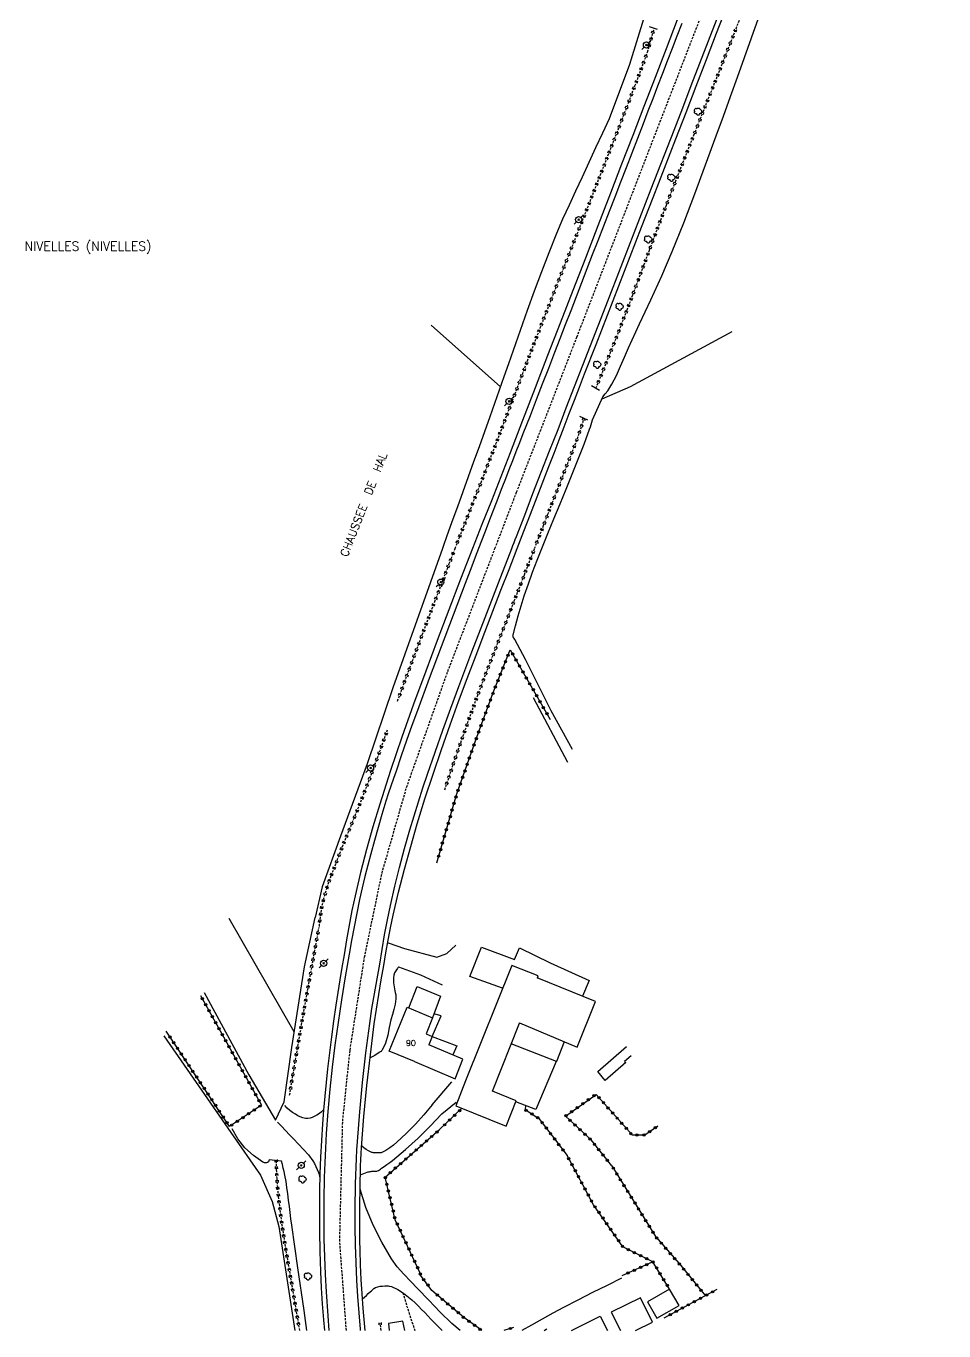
# Model space of a CAD drawing. Header units: millimetres. Extents: x 146000 to 147000, y 145000 to 146000.
# Drawn here: x 146458.7 to 146659.4, y 144999.9 to 145285.2 of the extents above; entities that cross this region are included whole.
import ezdxf
from ezdxf.enums import TextEntityAlignment as Align

# ---------------------------------------------------------------- set-up
doc = ezdxf.new("R2010")
doc.units = ezdxf.units.MM
doc.linetypes.add('DASHED', pattern=[0.75, 0.5, -0.25])
doc.layers.get('0').update_dxf_attribs({"linetype": 'CONTINUOUS'})
for name, color, linetype in [('W0001', 6, 'DASHED'), ('W0008', 7, 'CONTINUOUS'), ('W0017', 7, 'CONTINUOUS'), ('W0051', 7, 'CONTINUOUS'), ('W0070', 7, 'DASHED'), ('W0071', 7, 'CONTINUOUS'), ('W0101', 7, 'CONTINUOUS'), ('W0104', 1, 'CONTINUOUS'), ('W0120', 7, 'CONTINUOUS'), ('W0211', 2, 'CONTINUOUS'), ('W0220', 5, 'DASHED'), ('W0300', 7, 'CONTINUOUS'), ('W0322', 7, 'CONTINUOUS'), ('W0323', 7, 'CONTINUOUS'), ('W0330', 7, 'CONTINUOUS'), ('W0333', 7, 'CONTINUOUS'), ('W0473', 7, 'CONTINUOUS'), ('W0980', 7, 'CONTINUOUS'), ('W0989', 7, 'CONTINUOUS'), ('W0991', 7, 'CONTINUOUS')]:
    doc.layers.add(name, color=color, linetype=linetype)
doc.styles.get("Standard").update_dxf_attribs({"font": 'romans.shx', "width": 0.85})

# ---------------------------------------------------------------- blocks, each defined once
blk = doc.blocks.new('T300')
for p, q in [((-0.8, 0.51), (-0.86, 0.34)), ((-0.86, 0.34), (-0.86, 0.17)), ((-0.86, 0.17), (-0.74, 0.06)), ((-0.69, 0.63), (-0.8, 0.51)), ((-0.8, -0.06), (-0.74, 0.06)), ((-0.74, 0.06), (-0.69, 0.11)), ((-0.57, 0.69), (-0.69, 0.63)), ((-0.46, 0.69), (-0.57, 0.69)), ((-0.29, 0.63), (-0.46, 0.69)), ((-0.29, 0.63), (-0.17, 0.74)), ((-0.23, 0.57), (-0.29, 0.63)), ((-0.17, 0.74), (-0.06, 0.8)), ((-0.06, 0.8), (0.06, 0.8)), ((0.06, 0.8), (0.23, 0.74)), ((0.23, 0.74), (0.34, 0.63)), ((0.34, 0.63), (0.4, 0.51)), ((0.46, 0.46), (0.34, 0.46)), ((0.4, 0.51), (0.4, 0.46)), ((0.57, 0.4), (0.46, 0.46)), ((0.57, 0.4), (0.69, 0.29)), ((0.69, 0.29), (0.74, 0.17)), ((0.74, 0.06), (0.69, -0.17)), ((0.74, 0.17), (0.74, 0.06)), ((-0.8, -0.17), (-0.8, -0.06)), ((-0.8, -0.23), (-0.8, -0.17)), ((-0.74, -0.34), (-0.8, -0.23)), ((-0.69, -0.4), (-0.74, -0.34)), ((-0.51, -0.46), (-0.69, -0.4)), ((-0.4, -0.46), (-0.51, -0.46)), ((-0.4, -0.46), (-0.34, -0.46)), ((-0.34, -0.46), (-0.34, -0.4)), ((-0.34, -0.51), (-0.34, -0.46)), ((-0.29, -0.63), (-0.34, -0.51)), ((-0.17, -0.74), (-0.29, -0.63)), ((-0.06, -0.8), (-0.17, -0.74)), ((0.06, -0.8), (-0.06, -0.8)), ((0.17, -0.74), (0.06, -0.8)), ((0.23, -0.69), (0.17, -0.74)), ((0.29, -0.46), (0.23, -0.46)), ((0.29, -0.63), (0.23, -0.69)), ((0.46, -0.4), (0.29, -0.46)), ((0.34, -0.51), (0.29, -0.63)), ((0.34, -0.51), (0.34, -0.46)), ((0.57, -0.34), (0.46, -0.4)), ((0.63, -0.29), (0.57, -0.34)), ((0.69, -0.17), (0.63, -0.29))]:
    blk.add_line(p, q)
blk = doc.blocks.new('T473')
for p, q in [((-0.166667, 0.166667), (0.166667, -0.166667)), ((-0.166667, -0.166667), (0.166667, 0.166667)), ((0.500001, 0.500001), (1.000002, 1.000002)), ((-1.000002, -1.000002), (-0.500001, -0.500001))]:
    blk.add_line(p, q)
blk.add_ellipse((0, 0), major_axis=(0.471405, 0.471405), ratio=1, start_param=5.4977871438, end_param=11.780972451)
blk = doc.blocks.new('t323o')
at = {"color": 0, "linetype": 'Continuous'}
for radius in [0.25, 0.15]:
    blk.add_circle((0, 0), radius, dxfattribs=at)
blk = doc.blocks.new('t322o')
at = {"color": 0, "linetype": 'Continuous'}
for radius in [0.25, 0.15]:
    blk.add_circle((0, 0), radius, dxfattribs=at)
blk = doc.blocks.new('t220o')
at = {"color": 0, "linetype": 'Continuous'}
for p, q in [((-0.25, 0.25), (0.25, 0.25)), ((-0.25, -0.25), (0.25, -0.25))]:
    blk.add_line(p, q, dxfattribs=at)

msp = doc.modelspace()

# ---------------------------------------------------------------- linework, layer by layer
at = {"layer": 'W0001'}
for points in [[(146561.22, 145171), (146565.95, 145183.32), (146579.14, 145217.23), (146595.94, 145260.73), (146609.69, 145296.18), (146623.58, 145331.94), (146633.59, 145359.19), (146640.82, 145382.97), (146646.66, 145408.59), (146651.26, 145437.48), (146659.38, 145495.58)], [(146528.74, 145000), (146527.28, 145019.55), (146527.93, 145045.81), (146529.54, 145061.34), (146532.7, 145081.65), (146536.52, 145100.04), (146541.89, 145118.76), (146550.9, 145144.11), (146561.22, 145171)]]:
    msp.add_lwpolyline(points, dxfattribs=at)
at = {"layer": 'W0008'}
for points in [[(146566.07, 145171), (146567.53, 145174.76), (146568.99, 145178.53), (146570.44, 145182.29), (146571.9, 145186.05), (146573.01, 145188.95), (146574.13, 145191.84), (146575.24, 145194.73), (146576.36, 145197.62), (146577.47, 145200.51), (146578.59, 145203.4), (146579.71, 145206.3), (146580.83, 145209.19), (146583.31, 145215.61), (146585.8, 145222.03), (146588.3, 145228.45), (146590.79, 145234.87), (146593.29, 145241.29), (146595.78, 145247.71), (146598.27, 145254.13), (146600.76, 145260.55), (146602.99, 145266.33), (146605.23, 145272.11), (146607.46, 145277.89), (146609.69, 145283.67), (146611.92, 145289.46)], [(146601.08, 145286.59), (146598.65, 145280.28), (146596.21, 145273.96), (146593.78, 145267.64), (146591.35, 145261.32), (146588.92, 145255), (146586.48, 145248.68), (146583.73, 145241.58), (146580.99, 145234.49), (146578.24, 145227.39), (146575.49, 145220.3), (146572.74, 145213.2), (146570, 145206.11), (146567.25, 145199.01), (146564.51, 145191.91), (146562.47, 145186.68), (146560.43, 145181.45), (146558.38, 145176.23), (146556.33, 145171)], [(146556.33, 145171), (146553.71, 145164.31), (146551.12, 145157.62), (146548.57, 145150.91), (146546.08, 145144.18), (146543.44, 145136.95), (146540.85, 145129.72), (146538.35, 145122.44), (146536.01, 145115.12), (146534.52, 145110.15), (146533.13, 145105.15), (146531.82, 145100.13), (146530.62, 145095.08), (146529.93, 145091.87), (146529.31, 145088.64), (146528.75, 145085.4), (146528.26, 145082.15)], [(146536.93, 145079.83), (146537.36, 145082.59), (146537.85, 145085.34), (146538.38, 145088.08), (146538.97, 145090.82), (146540.15, 145095.85), (146541.43, 145100.87), (146542.79, 145105.86), (146544.23, 145110.83), (146545.9, 145116.27), (146547.68, 145121.68), (146549.52, 145127.07), (146551.4, 145132.44), (146553.24, 145137.52), (146555.15, 145142.59), (146557.08, 145147.64), (146559.02, 145152.69), (146560.77, 145157.27), (146562.53, 145161.85), (146564.3, 145166.43), (146566.07, 145171)], [(146528.26, 145082.15), (146527.77, 145079.41), (146527.3, 145076.66), (146526.85, 145073.91), (146526.43, 145071.15), (146525.94, 145067.68), (146525.47, 145064.19), (146525.03, 145060.71), (146524.63, 145057.22), (146524.31, 145054.22), (146524.01, 145051.22), (146523.75, 145048.22), (146523.53, 145045.21), (146523.3, 145041.56), (146523.1, 145037.9), (146522.96, 145034.24), (146522.87, 145030.58), (146522.83, 145026.16), (146522.84, 145021.74), (146522.92, 145017.31), (146523.07, 145012.89), (146523.24, 145009.36), (146523.47, 145005.84), (146523.74, 145002.31), (146523.94, 145000)], [(146532.84, 145000), (146532.42, 145004.85), (146532.18, 145008.02), (146531.98, 145011.19), (146531.82, 145014.37), (146531.72, 145017.55), (146531.68, 145019.69), (146531.65, 145021.83), (146531.65, 145023.96), (146531.66, 145026.1), (146531.68, 145028.24), (146531.72, 145030.38), (146531.76, 145032.51), (146531.8, 145034.65), (146531.83, 145036), (146531.88, 145037.34), (146531.93, 145038.69), (146532.01, 145040.04), (146532.56, 145046.81), (146533.22, 145053.56), (146533.98, 145060.31), (146534.83, 145067.04), (146535.29, 145070.25), (146535.79, 145073.45), (146536.33, 145076.65), (146536.93, 145079.83)]]:
    msp.add_lwpolyline(points, dxfattribs=at)
at = {"layer": 'W0017'}
for points in [[(146537.85, 145084.78), (146541.47, 145083.51), (146548.54, 145081.63), (146550.69, 145082.46), (146552.68, 145084.23)], [(146540.16, 145079.5), (146544.95, 145077.76), (146549.67, 145075.58)], [(146547.47, 145049.39), (146551.78, 145054.41)], [(146531.79, 145034.05), (146532.15, 145034.21), (146532.51, 145034.36), (146532.88, 145034.5), (146533.25, 145034.61), (146533.47, 145034.68), (146533.69, 145034.73), (146533.92, 145034.77), (146534.14, 145034.8), (146534.31, 145034.82), (146534.47, 145034.83), (146534.63, 145034.84), (146534.8, 145034.85), (146534.88, 145034.85), (146534.97, 145034.85), (146535.06, 145034.85), (146535.15, 145034.85), (146535.24, 145034.85), (146535.32, 145034.85), (146535.41, 145034.86), (146535.5, 145034.89), (146535.75, 145035), (146535.97, 145035.15), (146536.18, 145035.32), (146536.39, 145035.48), (146537, 145035.89), (146537.61, 145036.29), (146538.22, 145036.71), (146538.8, 145037.15), (146541.65, 145039.56), (146544.41, 145042.08), (146547.07, 145044.7), (146549.63, 145047.42)], [(146547.47, 145049.39), (146545.7, 145047.2), (146543.81, 145045.11), (146541.83, 145043.11), (146539.74, 145041.21), (146539, 145040.56), (146538.22, 145039.93), (146537.39, 145039.36), (146536.48, 145038.92), (146536.32, 145038.88), (146536.15, 145038.86), (146535.99, 145038.85), (146535.82, 145038.85), (146535.56, 145038.83), (146535.29, 145038.83), (146535.02, 145038.84), (146534.76, 145038.86), (146534.6, 145038.87), (146534.45, 145038.9), (146534.3, 145038.93), (146534.15, 145038.98), (146533.57, 145039.26), (146533.03, 145039.59), (146532.51, 145039.97), (146532.04, 145040.4)], [(146549.63, 145047.42), (146552.75, 145049.96)], [(146553.58, 145000), (146551.78, 145001.56), (146549.21, 145004.05), (146546.74, 145006.62), (146544.29, 145009.21), (146542.79, 145010.76), (146541.29, 145012.32), (146539.85, 145013.96), (146538.58, 145015.71), (146536.45, 145019.31), (146534.59, 145023.05), (146533.01, 145026.92), (146531.73, 145030.9)], [(146588.92, 145011.42), (146585.72, 145009.87), (146582.53, 145008.29), (146579.37, 145006.68), (146576.21, 145005.04), (146573.86, 145003.78), (146571.52, 145002.5), (146569.19, 145001.19), (146567.1, 145000)], [(146532.25, 145006.94), (146532.68, 145007.32), (146533.1, 145007.7), (146533.53, 145008.08), (146533.96, 145008.45), (146534.22, 145008.7), (146534.48, 145008.97), (146534.76, 145009.21), (146535.08, 145009.41), (146535.58, 145009.59), (146536.11, 145009.69), (146536.64, 145009.74), (146537.17, 145009.77), (146537.39, 145009.78), (146537.61, 145009.78), (146537.84, 145009.76), (146538.06, 145009.73), (146538.56, 145009.6), (146539.04, 145009.42), (146539.51, 145009.21), (146539.97, 145008.98), (146540.79, 145008.48), (146541.56, 145007.92), (146542.31, 145007.33), (146543.04, 145006.71), (146543.78, 145006.05), (146544.49, 145005.35), (146545.19, 145004.64), (146545.87, 145003.92), (146546.55, 145003.19), (146547.23, 145002.47), (146547.93, 145001.76), (146548.64, 145001.06), (146549.7, 145000)], [(146572.01, 145000), (146572.54, 145000.35)]]:
    msp.add_lwpolyline(points, dxfattribs=at)
at = {"layer": 'W0051'}
for points in [[(146602.07, 145285.77), (146601.01, 145283.04), (146599.95, 145280.3), (146598.89, 145277.56), (146597.83, 145274.82), (146596.78, 145272.08), (146595.72, 145269.34), (146594.66, 145266.6), (146593.6, 145263.86), (146592.36, 145260.66), (146591.12, 145257.46), (146589.88, 145254.26), (146588.64, 145251.06), (146587.4, 145247.85), (146586.16, 145244.65), (146584.92, 145241.45), (146583.68, 145238.25), (146582.5, 145235.19), (146581.32, 145232.14), (146580.14, 145229.09), (146578.96, 145226.03), (146577.78, 145222.98), (146576.6, 145219.93), (146575.42, 145216.87), (146574.24, 145213.82), (146572.9, 145210.37), (146571.56, 145206.93), (146570.22, 145203.48), (146568.88, 145200.03), (146568.11, 145198.06), (146567.34, 145196.09), (146566.58, 145194.12), (146565.81, 145192.15), (146565.04, 145190.18), (146564.27, 145188.21), (146563.51, 145186.24), (146562.74, 145184.27), (146561.46, 145180.95), (146560.19, 145177.63), (146558.91, 145174.32), (146557.64, 145171)], [(146564.89, 145171), (146565.15, 145171.66), (146565.4, 145172.31), (146565.65, 145172.97), (146565.91, 145173.63), (146567.72, 145178.31), (146569.53, 145183), (146571.35, 145187.68), (146573.17, 145192.37), (146575, 145197.05), (146576.82, 145201.73), (146578.64, 145206.42), (146580.46, 145211.1), (146585.44, 145223.95), (146590.42, 145236.79), (146595.4, 145249.64), (146600.38, 145262.48), (146602.26, 145267.36), (146604.15, 145272.25), (146606.03, 145277.13), (146607.92, 145282.01), (146609.8, 145286.9)], [(146557.64, 145171), (146556.91, 145169.08), (146556.18, 145167.16), (146555.44, 145165.24), (146554.71, 145163.31), (146552.07, 145156.39), (146549.43, 145149.47), (146546.81, 145142.54), (146544.25, 145135.6), (146543.06, 145132.29), (146541.89, 145128.98), (146540.74, 145125.66), (146539.59, 145122.33), (146539.02, 145120.69), (146538.46, 145119.04), (146537.9, 145117.38), (146537.37, 145115.72), (146536.5, 145112.87), (146535.67, 145110.01), (146534.87, 145107.15), (146534.09, 145104.27), (146533.44, 145101.78), (146532.8, 145099.29), (146532.2, 145096.78), (146531.63, 145094.27), (146531, 145091.28), (146530.41, 145088.29), (146529.85, 145085.29), (146529.34, 145082.28)], [(146536.06, 145080.11), (146536.55, 145083.34), (146537.09, 145086.56), (146537.7, 145089.77), (146538.37, 145092.97), (146539.32, 145097.13), (146540.36, 145101.26), (146541.46, 145105.38), (146542.62, 145109.49), (146543.52, 145112.55), (146544.48, 145115.6), (146545.46, 145118.63), (146546.48, 145121.66), (146548.13, 145126.48), (146549.83, 145131.27), (146551.57, 145136.06), (146553.33, 145140.83), (146556.17, 145148.39), (146559.06, 145155.94), (146561.98, 145163.47), (146564.89, 145171)], [(146529.34, 145082.28), (146528.45, 145077.32), (146527.64, 145072.34), (146526.9, 145067.36), (146526.23, 145062.37), (146525.65, 145057.56), (146525.13, 145052.75), (146524.68, 145047.93), (146524.33, 145043.11), (146524.07, 145038.29), (146523.9, 145033.46), (146523.81, 145028.64), (146523.79, 145023.81), (146523.83, 145019.97), (146523.92, 145016.13), (146524.08, 145012.29), (146524.29, 145008.46), (146524.64, 145003.25), (146524.92, 145000)], [(146531.82, 145000), (146531.79, 145000.33), (146531.5, 145003.89), (146531.25, 145007.44), (146531.05, 145011), (146530.88, 145014.88), (146530.75, 145018.75), (146530.67, 145022.63), (146530.65, 145026.5), (146530.66, 145028.36), (146530.69, 145030.22), (146530.72, 145032.08), (146530.78, 145033.93), (146530.84, 145035.79), (146530.92, 145037.65), (146531.02, 145039.5), (146531.14, 145041.36), (146531.65, 145047.82), (146532.28, 145054.27), (146533.02, 145060.7), (146533.86, 145067.13), (146534.33, 145070.39), (146534.85, 145073.64), (146535.43, 145076.88), (146536.06, 145080.11)]]:
    msp.add_lwpolyline(points, dxfattribs=at)
at = {"layer": 'W0070'}
msp.add_lwpolyline([(146541.04, 145008.29), (146541.91, 145005.43), (146542.83, 145002.58), (146543.72, 145000)], dxfattribs=at)
at = {"layer": 'W0071'}
for points in [[(146523.77, 145048.31), (146523.32, 145047.85), (146522.83, 145047.44), (146522.29, 145047.08), (146521.72, 145046.78), (146521.27, 145046.6), (146520.8, 145046.45), (146520.31, 145046.36), (146519.81, 145046.36), (146519.21, 145046.48), (146518.65, 145046.7), (146518.13, 145046.98), (146517.62, 145047.28), (146516.98, 145047.69), (146516.37, 145048.15), (146515.78, 145048.66), (146515.24, 145049.2)], [(146513.7, 145045.57), (146514.58, 145044.67), (146515.45, 145043.75), (146516.31, 145042.83), (146517.17, 145041.91), (146518.26, 145040.75), (146519.37, 145039.61), (146520.44, 145038.41), (146521.39, 145037.13), (146521.76, 145036.51), (146522.07, 145035.88), (146522.35, 145035.22), (146522.61, 145034.57), (146522.71, 145034.31), (146522.79, 145034.05), (146522.87, 145033.78), (146522.94, 145033.52)]]:
    msp.add_lwpolyline(points, dxfattribs=at)
at = {"layer": 'W0101'}
for points in [[(146538.05, 145061.09), (146542.01, 145070.72), (146547.53, 145068.36), (146546.15, 145064.86), (146547.48, 145064.32), (146546.73, 145062.48)], [(146543.6, 145058.83), (146543.6, 145058.82), (146552.49, 145055.07), (146554.22, 145059.35), (146546.73, 145062.48)], [(146546.73, 145062.48), (146546.73, 145062.48)], [(146543.6, 145058.83), (146538.05, 145061.09)], [(146577.94, 145000), (146584.23, 145003.16), (146585.81, 145000)]]:
    msp.add_lwpolyline(points, dxfattribs=at)
at = {"layer": 'W0104'}
for points in [[(146562.93, 145074.86), (146562.9, 145074.87), (146555.69, 145077.38), (146558.27, 145083.85), (146565.52, 145081.14), (146566.58, 145083.66), (146573.26, 145080.43), (146581.85, 145076.51), (146580.39, 145073.12)], [(146542.4, 145070.55), (146542.4, 145070.55), (146544.23, 145075.24), (146549.31, 145073.09), (146547.53, 145068.36)], [(146547.48, 145064.31), (146549.44, 145068.84), (146547.87, 145069.26), (146547.87, 145069.26)], [(146547.48, 145064.32), (146547.48, 145064.31), (146552.89, 145062.26), (146552.03, 145060.27), (146552.03, 145060.27)], [(146576.37, 145063.13), (146574.64, 145058.84), (146564.79, 145062.67), (146564.79, 145062.66)], [(146583.74, 145056.61), (146590, 145062.13)], [(146574.64, 145058.84), (146574.62, 145058.84), (146570.18, 145048.33), (146565.79, 145050.03), (146565.79, 145050.03)], [(146591.02, 145060.05), (146589.52, 145058.82), (146589.8, 145058.59)], [(146589.8, 145058.59), (146585.3, 145054.67), (146583.74, 145056.61)], [(146591.92, 145000), (146595.66, 145001.84), (146593.02, 145007.19), (146586.64, 145004.04)], [(146586.64, 145004.04), (146588.63, 145000)]]:
    msp.add_lwpolyline(points, dxfattribs=at)
for points in [[(146554.76, 145054.58), (146552.68, 145049.13), (146563.67, 145044.71), (146565.86, 145050.2), (146560.68, 145052.33), (146560.69, 145052.33), (146566.6, 145067.24), (146566.59, 145067.25), (146579.22, 145061.93), (146583.22, 145071.97), (146570.45, 145077.15), (146570.51, 145077.14), (146570.66, 145077.56), (146564.93, 145079.81)], [(146596.64, 145002.68), (146601.46, 145005.49), (146599.38, 145009.07), (146594.56, 145006.26)]]:
    msp.add_lwpolyline(points, close=True, dxfattribs=at)
at = {"layer": 'W0120'}
for points in [[(146596.76, 145284.44), (146595.01, 145285.05)], [(146582.31, 145206.63), (146584.05, 145205.61)], [(146579.71, 145199.96), (146581.48, 145199.11)], [(146514.52, 145037.05), (146511.88, 145037.32)]]:
    msp.add_lwpolyline(points, dxfattribs=at)
at = {"layer": 'W0211'}
for points in [[(146584.8, 145204.17), (146585.34, 145204.81), (146585.86, 145205.49), (146586.34, 145206.19), (146586.78, 145206.91), (146587.8, 145208.85), (146588.7, 145210.85), (146589.54, 145212.86), (146590.42, 145214.86), (146592.84, 145220.12), (146595.28, 145225.37), (146597.67, 145230.64), (146599.97, 145235.95), (146602.5, 145242.23), (146604.91, 145248.56), (146607.25, 145254.9), (146609.6, 145261.25), (146611.17, 145265.52), (146612.72, 145269.8), (146614.26, 145274.08), (146615.8, 145278.37), (146617.33, 145282.65), (146618.86, 145286.94)], [(146586.2, 145264.95), (146584.71, 145261.78), (146583.23, 145258.59), (146581.76, 145255.41), (146580.29, 145252.22), (146578.85, 145249.14), (146577.41, 145246.06), (146576, 145242.97), (146574.65, 145239.84), (146572.97, 145235.67), (146571.37, 145231.46), (146569.82, 145227.23), (146568.28, 145223), (146567.23, 145220.11), (146566.2, 145217.22), (146565.18, 145214.32), (146564.16, 145211.41), (146563.15, 145208.51), (146562.13, 145205.61), (146561.11, 145202.71), (146560.09, 145199.81), (146558.91, 145196.53), (146557.73, 145193.25), (146556.55, 145189.97), (146555.36, 145186.69), (146554.17, 145183.41), (146552.99, 145180.13), (146551.81, 145176.85), (146550.63, 145173.56), (146550.4, 145172.92), (146550.17, 145172.28), (146549.94, 145171.64), (146549.71, 145171)], [(146571.43, 145171), (146572.75, 145174.26), (146574.09, 145177.51), (146575.44, 145180.75), (146576.79, 145184), (146578.13, 145187.25), (146579.43, 145190.51), (146580.69, 145193.8), (146581.89, 145197.1), (146582.07, 145197.61), (146582.24, 145198.12), (146582.39, 145198.63), (146582.54, 145199.15)], [(146549.71, 145171), (146538.88, 145140.52)], [(146565.16, 145151.85), (146565.69, 145154.07), (146566.28, 145156.28), (146566.92, 145158.47), (146567.62, 145160.65), (146568.52, 145163.26), (146569.46, 145165.85), (146570.43, 145168.43), (146571.43, 145171)], [(146511.88, 145037.32), (146511.8, 145037.11), (146511.67, 145036.92), (146511.5, 145036.78), (146511.29, 145036.68), (146511.07, 145036.65), (146510.85, 145036.68), (146510.65, 145036.76), (146510.47, 145036.85), (146508.39, 145038.25), (146506.55, 145039.96), (146505, 145041.93), (146503.77, 145044.12)], [(146520.11, 145000), (146519.47, 145004.4), (146518.13, 145013.72), (146516.81, 145023.05), (146516.62, 145024.41), (146516.45, 145025.78), (146516.28, 145027.15), (146516.11, 145028.52), (146515.93, 145029.89), (146515.74, 145031.25), (146515.53, 145032.61), (146515.28, 145033.97), (146515.12, 145034.75), (146514.94, 145035.52), (146514.74, 145036.29), (146514.52, 145037.05)]]:
    msp.add_lwpolyline(points, dxfattribs=at)
at = {"layer": 'W0220'}
for points in [[(146583.3, 145206.05), (146584.72, 145209.51), (146586.12, 145212.97), (146587.5, 145216.44), (146588.86, 145219.91), (146590.11, 145223.17), (146591.35, 145226.43), (146592.57, 145229.7), (146593.78, 145232.97), (146595, 145236.24), (146596.22, 145239.51), (146597.45, 145242.78), (146598.69, 145246.04), (146600.68, 145251.17), (146602.69, 145256.29), (146604.72, 145261.4), (146606.75, 145266.51), (146608.79, 145271.62), (146610.82, 145276.73), (146612.84, 145281.85), (146614.84, 145286.97)], [(146594.59, 145279.55), (146596.01, 145284.7)], [(146552.51, 145171), (146553.45, 145173.41), (146554.39, 145175.81), (146555.34, 145178.22), (146556.28, 145180.62), (146557.23, 145183.03), (146558.17, 145185.43), (146559.11, 145187.84), (146560.04, 145190.25), (146561.44, 145193.87), (146562.82, 145197.49), (146564.2, 145201.12), (146565.58, 145204.75), (146566.95, 145208.37), (146568.33, 145212), (146569.72, 145215.62), (146571.12, 145219.24), (146573.33, 145224.94), (146575.57, 145230.63), (146577.82, 145236.32), (146580.07, 145242), (146582.32, 145247.69), (146584.56, 145253.38), (146586.79, 145259.07), (146589, 145264.77), (146590.41, 145268.46), (146591.82, 145272.15), (146593.21, 145275.85), (146594.59, 145279.55)], [(146579.25, 145195.02), (146580.74, 145199.47)], [(146569.88, 145171), (146570.85, 145173.49), (146571.82, 145175.99), (146572.79, 145178.48), (146573.76, 145180.97), (146575.13, 145184.49), (146576.5, 145188), (146577.87, 145191.51), (146579.25, 145195.02)], [(146539.91, 145137.64), (146542.6, 145144.9), (146545.32, 145152.15), (146548.06, 145159.39), (146550.82, 145166.63), (146551.24, 145167.72), (146551.66, 145168.81), (146552.08, 145169.91), (146552.51, 145171)], [(146550.24, 145118.24), (146551.96, 145123.38), (146553.72, 145128.51), (146555.53, 145133.63), (146557.39, 145138.73), (146558.99, 145142.99), (146560.64, 145147.23), (146562.3, 145151.47), (146563.96, 145155.7), (146564.7, 145157.62), (146565.44, 145159.53), (146566.18, 145161.44), (146566.92, 145163.35), (146567.66, 145165.26), (146568.4, 145167.18), (146569.14, 145169.09), (146569.88, 145171)], [(146537.67, 145131.29), (146536.35, 145127.62), (146535.01, 145123.96), (146533.64, 145120.31), (146532.25, 145116.67), (146531.65, 145115.15), (146531.04, 145113.64), (146530.42, 145112.13), (146529.79, 145110.63), (146529.16, 145109.12), (146528.55, 145107.61), (146527.94, 145106.1), (146527.35, 145104.58), (146526.36, 145102), (146525.36, 145099.42), (146524.43, 145096.81), (146523.67, 145094.14), (146523.33, 145092.64), (146523.06, 145091.12), (146522.86, 145089.59), (146522.74, 145088.05)], [(146516.33, 145051.49), (146516.96, 145055.33), (146517.61, 145059.17), (146518.27, 145063), (146518.93, 145066.84), (146519.86, 145072.14), (146520.81, 145077.45), (146521.77, 145082.75), (146522.74, 145088.05)], [(146513.35, 145037.17), (146513.4, 145035.2), (146513.5, 145033.23), (146513.65, 145031.26), (146513.83, 145029.29), (146514.58, 145023.35), (146515.5, 145017.44), (146516.51, 145011.54), (146517.51, 145005.64), (146518.48, 145000)], [(146536.3, 145000), (146536.16, 145001.56)]]:
    msp.add_lwpolyline(points, dxfattribs=at)
at = {"layer": 'W0300'}
msp.add_lwpolyline([(146577.12, 145124.22), (146569.62, 145138.34)], dxfattribs=at)
at = {"layer": 'W0322'}
for points in [[(146548.48, 145102.29), (146552.83, 145117.16), (146557.02, 145129.15), (146560.99, 145139.91), (146564.54, 145148.84)], [(146547.45, 145008.73), (146544.93, 145012.09), (146544.86, 145012.57), (146539.42, 145024.23), (146537.2, 145033.57)]]:
    msp.add_lwpolyline(points, dxfattribs=at)
at = {"layer": 'W0323'}
for points in [[(146564.54, 145148.84), (146573.32, 145133.61)], [(146496.86, 145073.28), (146510.18, 145049.28), (146503.2, 145044.64), (146489.31, 145065.43)], [(146586.74, 145036.05), (146582.22, 145041.68), (146576.64, 145046.88), (146583.32, 145051.64), (146591.18, 145042.79), (146594.02, 145042.77), (146596.84, 145044.75)], [(146549.12, 145043.95), (146554, 145048.6)], [(146567.92, 145049.2), (146567.8, 145048.33), (146570.83, 145046.38), (146574.45, 145041.64), (146576.97, 145038.27)], [(146537.2, 145033.57), (146549.12, 145043.95)], [(146595.75, 145015.02), (146589.2, 145018.29), (146582.78, 145027.49), (146576.97, 145038.27)], [(146586.74, 145036.05), (146596.35, 145020.55), (146601.46, 145014.64), (146607.23, 145007.62)], [(146599.38, 145009.07), (146595.75, 145015.02), (146588.95, 145011.94)], [(146558.34, 145000), (146554.39, 145002.86), (146547.45, 145008.73)], [(146598.23, 145002.78), (146609.81, 145009.02)], [(146565.3, 145000.67), (146563.16, 145000)]]:
    msp.add_lwpolyline(points, dxfattribs=at)
at = {"layer": 'W0330'}
for points in [[(146651.17, 145511.94), (146650.54, 145506.66), (146646.77, 145478.31), (146645.31, 145470.34), (146644.14, 145467.18), (146639.29, 145459.19), (146633.87, 145449.2), (146633.12, 145447.05), (146632.39, 145443.64), (146631.08, 145432.16), (146630.14, 145422.4), (146630.5, 145414.38), (146630.73, 145409.1), (146630.47, 145405.12), (146628.34, 145395.39), (146625.86, 145385.94), (146621.01, 145371.33), (146610.33, 145339.25), (146595.51, 145292.74), (146590.66, 145276.81), (146586.2, 145264.95)], [(146562.41, 145206.34), (146547.28, 145219.85)], [(146613.03, 145218.34), (146590.78, 145206.36), (146584.58, 145203.68)], [(146582.54, 145199.15), (146584.8, 145204.17)], [(146578.19, 145127.03), (146573.54, 145135.51), (146567.86, 145146.69), (146565.56, 145151.13), (146565.17, 145151.71), (146565.16, 145151.85)], [(146538.88, 145140.52), (146533.29, 145123.88), (146527.44, 145108.09), (146523.44, 145097.01), (146521.91, 145090.35)], [(146497.64, 145073.94), (146507.42, 145055.92), (146513.21, 145045.97), (146515.1, 145049.98), (146516.79, 145061.87), (146519.57, 145079.52), (146521.91, 145090.35)], [(146517.33, 145065.31), (146503.12, 145090.12)], [(146488.84, 145064.44), (146503.44, 145043.3), (146509.92, 145033.94), (146512.54, 145028.19), (146513.98, 145022.75), (146517.45, 145000)], [(146541.49, 145000), (146541.1, 145002.04), (146537.91, 145001.54), (146538.08, 145000)]]:
    msp.add_lwpolyline(points, dxfattribs=at)
at = {"layer": 'W0333'}
msp.add_lwpolyline([(146540.16, 145079.5), (146540.07, 145079.4), (146539.98, 145079.3), (146539.9, 145079.19), (146539.82, 145079.08), (146539.66, 145078.88), (146539.51, 145078.68), (146539.37, 145078.46), (146539.27, 145078.23), (146539.13, 145077.69), (146539.06, 145077.14), (146539.05, 145076.59), (146539.05, 145076.04), (146539.09, 145075.6), (146539.15, 145075.17), (146539.24, 145074.74), (146539.34, 145074.31), (146539.43, 145073.88), (146539.51, 145073.44), (146539.56, 145073), (146539.56, 145072.56), (146539.42, 145071.37), (146539.13, 145070.21), (146538.78, 145069.08), (146538.46, 145067.95), (146538.09, 145066.29), (146537.78, 145064.58), (146537.31, 145062.87), (146536.54, 145061.3), (146536.43, 145061.16), (146536.3, 145061.04), (146536.15, 145060.94), (146536.01, 145060.85), (146535.47, 145060.48), (146534.92, 145060.15), (146534.35, 145059.84), (146533.76, 145059.55)], dxfattribs=at)

# ---------------------------------------------------------------- block references
at = {"layer": 'W0220'}
for p, rotation in [((146595.78, 145283.89), 74.64702352794316), ((146613.8, 145284.31), 68.65910089783635), ((146594.99, 145281), 74.64702352794316), ((146595.39, 145282.45), 74.64702352794316), ((146612.71, 145281.52), 68.46312197378012), ((146613.26, 145282.92), 68.65910089783635), ((146594.27, 145278.68), 69.54851428513066), ((146611.61, 145278.73), 68.46312197378012), ((146612.16, 145280.13), 68.46312197378012), ((146593.22, 145275.87), 69.54851428513066), ((146593.74, 145277.28), 69.54851428513066), ((146610.51, 145275.94), 68.33383627974946), ((146611.06, 145277.34), 68.46312197378012), ((146592.16, 145273.07), 69.3679367199483), ((146592.69, 145274.47), 69.3679367199483), ((146609.4, 145273.15), 68.33383627974946), ((146609.95, 145274.55), 68.33383627974946), ((146591.1, 145270.26), 69.18735932492675), ((146591.63, 145271.66), 69.18735932492675), ((146608.29, 145270.37), 68.27124483687349), ((146608.85, 145271.76), 68.33383627974946), ((146590.03, 145267.46), 69.00678209986626), ((146590.57, 145268.86), 69.18735932492675), ((146607.18, 145267.58), 68.27124483687349), ((146607.73, 145268.97), 68.27124483687349), ((146588.96, 145264.66), 68.80885308926827), ((146589.49, 145266.06), 69.00678209986626), ((146606.07, 145264.79), 68.29002329445967), ((146606.62, 145266.18), 68.29002329445967), ((146587.87, 145261.86), 68.80885308926827), ((146588.41, 145263.26), 68.80885308926827), ((146604.96, 145262), 68.29002329445967), ((146605.51, 145263.4), 68.29002329445967), ((146586.79, 145259.06), 68.61698435162447), ((146587.33, 145260.46), 68.80885308926827), ((146603.85, 145259.22), 68.39017080431093), ((146604.41, 145260.61), 68.39017080431093), ((146585.69, 145256.27), 68.61698435162447), ((146586.24, 145257.67), 68.61698435162447), ((146602.75, 145256.43), 68.39017080431093), ((146603.3, 145257.82), 68.39017080431093), ((146584.6, 145253.48), 68.61698435162447), ((146585.15, 145254.87), 68.61698435162447), ((146601.65, 145253.63), 68.55701030716516), ((146602.2, 145255.03), 68.55701030716516), ((146583.5, 145250.68), 68.48163777671947), ((146584.05, 145252.08), 68.48163777671947), ((146600.56, 145250.84), 68.79054048570369), ((146601.1, 145252.24), 68.55701030716516), ((146582.4, 145247.89), 68.48163777671947), ((146582.95, 145249.29), 68.48163777671947), ((146599.47, 145248.04), 68.79054048570369), ((146600.01, 145249.44), 68.79054048570369), ((146581.29, 145245.1), 68.40281413392837), ((146581.85, 145246.5), 68.40281413392837), ((146598.39, 145245.25), 69.0828558763959), ((146598.93, 145246.65), 68.79054048570369), ((146580.19, 145242.32), 68.40281413392837), ((146580.74, 145243.71), 68.40281413392837), ((146596.79, 145241.04), 69.36706527399542), ((146597.32, 145242.44), 69.36706527399542), ((146597.85, 145243.84), 69.0828558763959), ((146579.09, 145239.53), 68.39169732091061), ((146579.64, 145240.92), 68.39169732091061), ((146595.74, 145238.23), 69.55647426479504), ((146596.26, 145239.64), 69.36706527399542), ((146577.43, 145235.34), 68.44828769150212), ((146577.98, 145236.74), 68.39169732091061), ((146578.53, 145238.13), 68.39169732091061), ((146594.69, 145235.42), 69.65107982559182), ((146595.22, 145236.82), 69.55647426479504), ((146576.33, 145232.55), 68.44828769150212), ((146576.88, 145233.95), 68.44828769150212), ((146593.65, 145232.61), 69.63032160359306), ((146594.17, 145234.01), 69.65107982559182), ((146575.23, 145229.76), 68.5614019371344), ((146575.78, 145231.16), 68.44828769150212), ((146592.6, 145229.79), 69.63032160359306), ((146593.13, 145231.2), 69.63032160359306), ((146574.13, 145226.97), 68.5614019371344), ((146574.68, 145228.36), 68.5614019371344), ((146591.55, 145226.98), 69.49420148691767), ((146592.08, 145228.39), 69.49420148691767), ((146573.04, 145224.17), 68.73103941609506), ((146573.58, 145225.57), 68.5614019371344), ((146590.49, 145224.18), 69.26328297185998), ((146591.03, 145225.58), 69.26328297185998), ((146571.95, 145221.38), 68.73103941609506), ((146572.49, 145222.78), 68.73103941609506), ((146589.42, 145221.38), 68.93756974118766), ((146589.96, 145222.77), 68.93756974118766), ((146570.86, 145218.58), 68.90971923931652), ((146571.4, 145219.98), 68.73103941609506), ((146588.34, 145218.58), 68.60063744678195), ((146588.88, 145219.98), 68.93756974118766), ((146569.78, 145215.78), 68.90971923931652), ((146570.32, 145217.18), 68.90971923931652), ((146587.24, 145215.79), 68.29175086983228), ((146587.79, 145217.18), 68.60063744678195), ((146568.71, 145212.98), 69.05600635337125), ((146569.25, 145214.38), 69.05600635337125), ((146586.13, 145213), 68.29175086983228), ((146586.68, 145214.39), 68.29175086983228), ((146567.64, 145210.18), 69.15878331030528), ((146568.17, 145211.58), 69.15878331030528), ((146585, 145210.22), 67.98286452898114), ((146585.57, 145211.61), 67.98286452898114), ((146566.57, 145207.37), 69.21804976458532), ((146567.11, 145208.78), 69.15878331030528), ((146583.87, 145207.44), 67.67397842556313), ((146584.44, 145208.83), 67.67397842556313), ((146565.51, 145204.57), 69.22512460281055), ((146566.04, 145205.97), 69.21804976458532), ((146564.45, 145201.77), 69.22512460281055), ((146564.98, 145203.17), 69.22512460281055), ((146563.38, 145198.96), 69.18000769278709), ((146563.91, 145200.36), 69.18000769278709), ((146580.68, 145199.28), 71.47243954525162), ((146562.31, 145196.16), 69.09137992371818), ((146562.85, 145197.56), 69.18000769278709), ((146579.72, 145196.44), 71.47243954525162), ((146580.2, 145197.86), 71.47243954525162), ((146561.24, 145193.36), 68.95924159313196), ((146561.78, 145194.76), 69.09137992371818), ((146578.6, 145193.36), 68.59457852095616), ((146579.15, 145194.76), 68.59457852095616), ((146560.16, 145190.56), 68.95924159313196), ((146560.7, 145191.96), 68.95924159313196), ((146577.5, 145190.57), 68.6321383541585), ((146578.05, 145191.97), 68.59457852095616), ((146559.08, 145187.76), 68.68390076463753), ((146559.62, 145189.16), 68.812571502538), ((146576.41, 145187.77), 68.6696979911079), ((146576.96, 145189.17), 68.6321383541585), ((146557.99, 145184.96), 68.59025669497433), ((146558.53, 145186.36), 68.68390076463753), ((146575.32, 145184.98), 68.6696979911079), ((146575.87, 145186.38), 68.6696979911079), ((146556.89, 145182.17), 68.53163949678637), ((146557.44, 145183.57), 68.59025669497433), ((146574.23, 145182.19), 68.70725743296975), ((146574.78, 145183.58), 68.70725743296975), ((146555.79, 145179.38), 68.51450642265551), ((146556.34, 145180.78), 68.53163949678637), ((146573.14, 145179.39), 68.73817116576969), ((146573.69, 145180.79), 68.73817116576969), ((146554.7, 145176.59), 68.53885767875748), ((146555.24, 145177.98), 68.53885767875748), ((146572.06, 145176.59), 68.76111067319545), ((146572.6, 145177.99), 68.76111067319545), ((146553.6, 145173.79), 68.5982363608429), ((146554.15, 145175.19), 68.5982363608429), ((146570.97, 145173.8), 68.78084266362292), ((146571.51, 145175.2), 68.78084266362292), ((146552.09, 145169.91), 68.77978993340476), ((146553.05, 145172.4), 68.69264233648532), ((146569.59, 145170.24), 68.80924392658743), ((146570.43, 145172.4), 68.79736713470022), ((146551.01, 145167.11), 68.98437288135324), ((146551.55, 145168.51), 68.91418886001381), ((146568.51, 145167.45), 68.81698639786893), ((146569.05, 145168.85), 68.81698639786893), ((146549.94, 145164.31), 69.10771278401039), ((146550.47, 145165.71), 69.10771278401039), ((146567.42, 145164.65), 68.82656687502292), ((146567.96, 145166.05), 68.82276071444345), ((146548.87, 145161.51), 69.10771278401039), ((146549.4, 145162.91), 69.10771278401039), ((146566.34, 145161.85), 68.8280669555272), ((146566.88, 145163.25), 68.8280669555272), ((146547.8, 145158.71), 69.28338427689376), ((146548.33, 145160.11), 69.10771278401039), ((146565.26, 145159.05), 68.82448679900763), ((146565.8, 145160.45), 68.82726095584337), ((146546.74, 145155.9), 69.28338427689376), ((146547.27, 145157.3), 69.28338427689376), ((146564.17, 145156.26), 68.81974448854595), ((146564.71, 145157.66), 68.82448679900763), ((146545.68, 145153.09), 69.28338427689376), ((146546.21, 145154.5), 69.28338427689376), ((146563.08, 145153.46), 68.66089960145845), ((146563.63, 145154.86), 68.66089960145845), ((146544.62, 145150.28), 69.45905546174004), ((146545.15, 145151.69), 69.45905546174004), ((146561.99, 145150.67), 68.51233057604988), ((146562.54, 145152.06), 68.66089960145845), ((146543.57, 145147.48), 69.45905546174004), ((146544.09, 145148.88), 69.45905546174004), ((146560.89, 145147.88), 68.51233057604988), ((146561.44, 145149.27), 68.51233057604988), ((146542.52, 145144.67), 69.63472633828736), ((146543.04, 145146.07), 69.45905546174004), ((146559.8, 145145.08), 68.75850200981452), ((146560.34, 145146.48), 68.75850200981452), ((146541.47, 145141.85), 69.63472633828736), ((146541.99, 145143.26), 69.63472633828736), ((146558.72, 145142.28), 69.39934582447485), ((146559.26, 145143.68), 68.75850200981452), ((146540.43, 145139.04), 69.63472633828736), ((146540.95, 145140.45), 69.63472633828736), ((146557.67, 145139.47), 69.39934582447485), ((146558.19, 145140.88), 69.39934582447485), ((146556.63, 145136.66), 70.04370011667545), ((146557.14, 145138.07), 70.04370011667545), ((146555.61, 145133.84), 70.04370011667545), ((146556.12, 145135.25), 70.04370011667545), ((146537.37, 145130.46), 250.2861696027973), ((146554.61, 145131.01), 70.52806991545609), ((146555.11, 145132.42), 70.52806991545609), ((146536.36, 145127.64), 250.2861696027973), ((146536.87, 145129.05), 250.2861696027973), ((146553.61, 145128.18), 71.01244003738809), ((146554.11, 145129.6), 70.52806991545609), ((146535.33, 145124.82), 249.8634609340168), ((146535.84, 145126.23), 249.8634609340168), ((146552.63, 145125.34), 71.01244003738809), ((146553.12, 145126.76), 71.01244003738809), ((146534.28, 145122.01), 249.4407507721016), ((146534.81, 145123.41), 249.4407507721016), ((146551.67, 145122.5), 71.49681048311213), ((146552.15, 145123.93), 71.01244003738809), ((146533.22, 145119.2), 249.0180391155457), ((146533.75, 145120.6), 249.4407507721016), ((146550.71, 145119.66), 71.49681048311213), ((146551.19, 145121.08), 71.49681048311213), ((146532.14, 145116.4), 248.4902479994072), ((146532.68, 145117.8), 249.0180391155457), ((146531.03, 145113.62), 247.5734991348935), ((146531.59, 145115.01), 247.936437285437), ((146529.88, 145110.85), 247.4014570247049), ((146530.46, 145112.23), 247.5734991348935), ((146528.73, 145108.07), 247.739778142102), ((146529.3, 145109.46), 247.4568900286287), ((146527.63, 145105.28), 248.878051829138), ((146528.17, 145106.68), 248.2135089500788), ((146526.54, 145102.49), 248.8781405844206), ((146527.09, 145103.89), 248.8781405844206), ((146525.46, 145099.69), 248.8472779675177), ((146526, 145101.09), 248.8472779675177), ((146524.45, 145096.86), 250.5234070128042), ((146524.95, 145098.28), 250.5234070128042), ((146523.63, 145093.98), 257.2868213924116), ((146524.04, 145095.42), 253.8979296440963), ((146523.05, 145091.04), 262.6855452568976), ((146523.3, 145092.51), 259.9861827810633), ((146522.86, 145089.55), 265.3849088231253), ((146522.27, 145085.48), 79.62236786237001), ((146522.54, 145086.95), 79.62236786237001), ((146521.73, 145082.53), 79.75742842065428), ((146522, 145084), 79.62236786237001), ((146521.19, 145079.57), 79.75742842065428), ((146521.46, 145081.05), 79.75742842065428), ((146520.66, 145076.62), 79.89248900805588), ((146520.93, 145078.1), 79.75742842065428), ((146520.13, 145073.67), 79.89248900805588), ((146520.4, 145075.14), 79.89248900805588), ((146519.61, 145070.71), 80.0275496249738), ((146519.87, 145072.19), 79.89248900805588), ((146519.09, 145067.76), 80.0275496249738), ((146519.35, 145069.24), 80.0275496249738), ((146518.58, 145064.8), 80.16261011916983), ((146518.83, 145066.28), 80.16261011916983), ((146518.07, 145061.85), 80.29767054640635), ((146518.32, 145063.32), 80.16261011916983), ((146517.56, 145058.89), 80.43273113367202), ((146517.81, 145060.37), 80.29767054640635), ((146517.06, 145055.93), 80.43273113367202), ((146517.31, 145057.41), 80.43273113367202), ((146516.57, 145052.97), 80.5677918817592), ((146516.82, 145054.45), 80.5677918817592), ((146513.35, 145037.11), 271.5312861313193), ((146513.39, 145035.61), 271.5312861313193), ((146513.46, 145034.11), 272.8593280389435), ((146513.55, 145032.62), 274.1873695298082), ((146513.66, 145031.12), 275.5154106061198), ((146513.8, 145029.63), 275.5154106061198), ((146513.98, 145028.14), 277.1731065565519), ((146514.17, 145026.65), 277.1731065565519), ((146514.35, 145025.16), 277.1731065565519), ((146514.54, 145023.67), 277.1731065565519), ((146514.76, 145022.19), 278.8236745957738), ((146514.99, 145020.71), 278.8236745957738), ((146515.22, 145019.23), 278.8236745957738), ((146515.45, 145017.74), 278.8236745957738), ((146515.7, 145016.26), 279.6612504486581), ((146515.95, 145014.79), 279.6612504486581), ((146516.2, 145013.31), 279.6612504486581), ((146516.46, 145011.83), 279.6612504486581), ((146516.71, 145010.35), 279.6848508072354), ((146516.96, 145008.87), 279.6848508072354), ((146517.21, 145007.39), 279.6848508072354), ((146517.47, 145005.91), 279.6848508072354), ((146517.72, 145004.44), 279.7008319384215), ((146517.97, 145002.96), 279.7008319384215), ((146518.22, 145001.48), 279.7008319384215), ((146536.16, 145001.49), 95.15694492082552)]:
    msp.add_blockref('t220o', p, dxfattribs=dict(at, rotation=rotation))
at = {"layer": 'W0300'}
for p in [(146605.66, 145266.51), (146599.83, 145252.06), (146594.74, 145238.57), (146588.52, 145223.85), (146583.62, 145211.18), (146519.18, 145033.04), (146520.38, 145011.82)]:
    msp.add_blockref('T300', p, dxfattribs=at)
at = {"layer": 'W0322'}
for p, rotation in [((146564.07, 145147.66), 68.3291852650225), ((146562.97, 145144.87), 68.3291852650225), ((146563.52, 145146.26), 68.3291852650225), ((146561.86, 145142.08), 68.3291852650225), ((146562.41, 145143.47), 68.3291852650225), ((146560.76, 145139.29), 69.71815391763019), ((146561.3, 145140.69), 68.3291852650225), ((146559.72, 145136.47), 69.71815391763019), ((146560.24, 145137.88), 69.71815391763019), ((146558.68, 145133.66), 69.71815391763019), ((146559.2, 145135.07), 69.71815391763019), ((146557.64, 145130.85), 69.71815391763019), ((146558.16, 145132.25), 69.71815391763019), ((146556.63, 145128.02), 70.75446403230073), ((146557.12, 145129.44), 69.71815391763019), ((146555.64, 145125.19), 70.75446403230073), ((146556.13, 145126.61), 70.75446403230073), ((146554.65, 145122.36), 70.75446403230073), ((146555.14, 145123.78), 70.75446403230073), ((146553.66, 145119.53), 70.75446403230073), ((146554.15, 145120.94), 70.75446403230073), ((146552.69, 145116.69), 73.68078117134935), ((146553.16, 145118.11), 70.75446403230073), ((146551.85, 145113.81), 73.68078117134935), ((146552.27, 145115.25), 73.68078117134935), ((146551.01, 145110.93), 73.68078117134935), ((146551.43, 145112.37), 73.68078117134935), ((146550.16, 145108.05), 73.68078117134935), ((146550.59, 145109.49), 73.68078117134935), ((146549.32, 145105.17), 73.68078117134935), ((146549.74, 145106.61), 73.68078117134935), ((146548.9, 145103.73), 73.68078117134935), ((146537.24, 145033.42), 103.3410459219239), ((146537.58, 145031.96), 103.3410459219239), ((146537.93, 145030.5), 103.3410459219239), ((146538.27, 145029.04), 103.3410459219239), ((146538.62, 145027.58), 103.3410459219239), ((146538.97, 145026.12), 103.3410459219239), ((146539.31, 145024.67), 103.3410459219239), ((146539.86, 145023.28), 115.0066782183748), ((146540.5, 145021.92), 115.0066782183748), ((146541.13, 145020.56), 115.0066782183748), ((146541.76, 145019.2), 115.0066782183748), ((146542.4, 145017.84), 115.0066782183748), ((146543.03, 145016.48), 115.0066782183748), ((146543.67, 145015.12), 115.0066782183748), ((146544.3, 145013.76), 115.0066782183748), ((146544.89, 145012.39), 98.71902501560554), ((146545.65, 145011.13), 126.8780843164255), ((146546.55, 145009.93), 126.8780843164255)]:
    msp.add_blockref('t322o', p, dxfattribs=dict(at, rotation=rotation))
at = {"layer": 'W0323'}
for p, rotation in [((146565.08, 145147.91), 299.9381018808474), ((146565.83, 145146.61), 299.9381018808474), ((146566.58, 145145.31), 299.9381018808474), ((146567.33, 145144.01), 299.9381018808474), ((146568.08, 145142.71), 299.9381018808474), ((146568.83, 145141.41), 299.9381018808474), ((146569.58, 145140.11), 299.9381018808474), ((146570.32, 145138.81), 299.9381018808474), ((146571.07, 145137.51), 299.9381018808474), ((146571.82, 145136.21), 299.9381018808474), ((146572.57, 145134.91), 299.9381018808474), ((146497.26, 145072.55), 299.0388890961113), ((146497.99, 145071.24), 299.0388890961113), ((146498.72, 145069.92), 299.0388890961113), ((146499.45, 145068.61), 299.0388890961113), ((146500.18, 145067.3), 299.0388890961113), ((146490.15, 145064.19), 123.7393008257411), ((146500.9, 145065.99), 299.0388890961113), ((146501.63, 145064.68), 299.0388890961113), ((146490.98, 145062.94), 123.7393008257411), ((146491.81, 145061.69), 123.7393008257411), ((146502.36, 145063.37), 299.0388890961113), ((146503.09, 145062.06), 299.0388890961113), ((146492.65, 145060.45), 123.7393008257411), ((146493.48, 145059.2), 123.7393008257411), ((146503.82, 145060.74), 299.0388890961113), ((146504.55, 145059.43), 299.0388890961113), ((146494.31, 145057.95), 123.7393008257411), ((146495.15, 145056.7), 123.7393008257411), ((146505.27, 145058.12), 299.0388890961113), ((146506, 145056.81), 299.0388890961113), ((146495.98, 145055.46), 123.7393008257411), ((146496.81, 145054.21), 123.7393008257411), ((146497.65, 145052.96), 123.7393008257411), ((146506.73, 145055.5), 299.0388890961113), ((146507.46, 145054.19), 299.0388890961113), ((146508.19, 145052.88), 299.0388890961113), ((146498.48, 145051.71), 123.7393008257411), ((146499.31, 145050.47), 123.7393008257411), ((146508.91, 145051.56), 299.0388890961113), ((146509.64, 145050.25), 299.0388890961113), ((146581.65, 145050.46), 35.54336455670252), ((146582.88, 145051.33), 35.54336455670252), ((146583.95, 145050.93), 311.6078258046487), ((146500.15, 145049.22), 123.7393008257411), ((146500.98, 145047.97), 123.7393008257411), ((146507.36, 145047.4), 213.5971473322037), ((146508.61, 145048.23), 213.5971473322037), ((146509.86, 145049.06), 213.5971473322037), ((146552.38, 145047.05), 43.61102841932804), ((146553.47, 145048.09), 43.61102841932804), ((146568.03, 145048.18), 327.1731799400281), ((146569.29, 145047.37), 327.1731799400281), ((146577.99, 145047.84), 35.54336455670252), ((146579.21, 145048.71), 35.54336455670252), ((146580.43, 145049.59), 35.54336455670252), ((146584.95, 145049.81), 311.6078258046487), ((146585.94, 145048.68), 311.6078258046487), ((146586.94, 145047.56), 311.6078258046487), ((146501.81, 145046.72), 123.7393008257411), ((146502.64, 145045.48), 123.7393008257411), ((146503.62, 145044.91), 213.5971473322037), ((146504.86, 145045.74), 213.5971473322037), ((146506.11, 145046.57), 213.5971473322037), ((146550.21, 145044.98), 43.61102841932804), ((146551.3, 145046.02), 43.61102841932804), ((146570.55, 145046.56), 327.1731799400281), ((146571.54, 145045.45), 307.3043123148381), ((146572.45, 145044.26), 307.3043123148381), ((146576.77, 145046.97), 35.54336455670252), ((146577.63, 145045.96), 136.9720037114751), ((146578.72, 145044.94), 136.9720037114751), ((146587.94, 145046.44), 311.6078258046487), ((146588.93, 145045.32), 311.6078258046487), ((146589.93, 145044.2), 311.6078258046487), ((146596.29, 145044.36), 35.09063499574172), ((146546.25, 145041.45), 41.03726912822281), ((146547.38, 145042.43), 41.03726912822281), ((146548.52, 145043.42), 41.03726912822281), ((146573.36, 145043.06), 307.3043123148381), ((146574.27, 145041.87), 307.3043123148381), ((146579.82, 145043.91), 136.9720037114751), ((146580.92, 145042.89), 136.9720037114751), ((146582.01, 145041.87), 136.9720037114751), ((146590.92, 145043.08), 311.6078258046487), ((146592.3, 145042.78), 359.5558555669473), ((146593.8, 145042.77), 359.5558555669473), ((146595.06, 145043.5), 35.09063499574172), ((146542.86, 145038.49), 41.03726912822281), ((146543.99, 145039.48), 41.03726912822281), ((146545.12, 145040.46), 41.03726912822281), ((146575.17, 145040.67), 306.8889744362174), ((146576.07, 145039.47), 306.8889744362174), ((146582.98, 145040.73), 128.7812709602591), ((146583.92, 145039.56), 128.7812709602591), ((146540.6, 145036.52), 41.03726912822281), ((146541.73, 145037.51), 41.03726912822281), ((146577.34, 145037.58), 118.3289542208232), ((146578.05, 145036.26), 118.3289542208232), ((146584.86, 145038.39), 128.7812709602591), ((146585.8, 145037.22), 128.7812709602591), ((146538.33, 145034.55), 41.03726912822281), ((146539.46, 145035.54), 41.03726912822281), ((146578.77, 145034.94), 118.3289542208232), ((146579.48, 145033.62), 118.3289542208232), ((146587.07, 145035.51), 301.788607040593), ((146587.86, 145034.24), 301.788607040593), ((146588.65, 145032.96), 301.788607040593), ((146580.19, 145032.3), 118.3289542208232), ((146580.9, 145030.98), 118.3289542208232), ((146589.44, 145031.69), 301.788607040593), ((146590.23, 145030.41), 301.788607040593), ((146581.61, 145029.66), 118.3289542208232), ((146582.32, 145028.34), 118.3289542208232), ((146583.09, 145027.05), 124.9212986532074), ((146591.02, 145029.14), 301.788607040593), ((146591.81, 145027.86), 301.788607040593), ((146583.95, 145025.82), 124.9212986532074), ((146584.81, 145024.59), 124.9212986532074), ((146592.6, 145026.59), 301.788607040593), ((146593.39, 145025.31), 301.788607040593), ((146585.66, 145023.36), 124.9212986532074), ((146586.52, 145022.13), 124.9212986532074), ((146594.18, 145024.04), 301.788607040593), ((146594.97, 145022.76), 301.788607040593), ((146595.76, 145021.49), 301.788607040593), ((146587.38, 145020.9), 124.9212986532074), ((146588.24, 145019.67), 124.9212986532074), ((146596.6, 145020.25), 310.8511767331712), ((146597.59, 145019.11), 310.8511767331712), ((146589.1, 145018.44), 124.9212986532074), ((146590.38, 145017.7), 153.4454515319799), ((146591.72, 145017.03), 153.4454515319799), ((146593.07, 145016.36), 153.4454515319799), ((146594.41, 145015.69), 153.4454515319799), ((146598.57, 145017.98), 310.8511767331712), ((146599.55, 145016.84), 310.8511767331712), ((146600.53, 145015.71), 310.8511767331712), ((146591.68, 145013.18), 204.3893523165561), ((146593.05, 145013.8), 204.3893523165561), ((146594.41, 145014.42), 204.3893523165561), ((146595.77, 145015), 121.3302190053412), ((146596.55, 145013.71), 121.3302190053412), ((146601.51, 145014.57), 309.4332163660255), ((146602.46, 145013.42), 309.4332163660255), ((146590.31, 145012.56), 204.3893523165561), ((146597.33, 145012.43), 121.3302190053412), ((146598.11, 145011.15), 121.3302190053412), ((146603.41, 145012.26), 309.4332163660255), ((146604.37, 145011.1), 309.4332163660255), ((146605.32, 145009.94), 309.4332163660255), ((146548.6, 145007.76), 139.7680856353219), ((146598.89, 145009.87), 121.3302190053412), ((146606.27, 145008.78), 309.4332163660255), ((146607.48, 145007.76), 28.3035245114448), ((146608.8, 145008.47), 28.3035245114448), ((146549.74, 145006.79), 139.7680856353219), ((146550.89, 145005.82), 139.7680856353219), ((146552.03, 145004.85), 139.7680856353219), ((146602.19, 145004.91), 28.3035245114448), ((146603.51, 145005.62), 28.3035245114448), ((146604.83, 145006.34), 28.3035245114448), ((146606.16, 145007.05), 28.3035245114448), ((146553.18, 145003.89), 139.7680856353219), ((146554.32, 145002.92), 139.7680856353219), ((146555.53, 145002.03), 144.0974620652931), ((146599.55, 145003.49), 28.3035245114448), ((146600.87, 145004.2), 28.3035245114448), ((146556.75, 145001.15), 144.0974620652931), ((146557.96, 145000.27), 144.0974620652931), ((146564.59, 145000.45), 197.4536941322041)]:
    msp.add_blockref('t323o', p, dxfattribs=dict(at, rotation=rotation))
at = {"layer": 'W0473'}
for p in [(146594.33, 145281.08), (146579.51, 145242.9), (146564.29, 145203.17), (146549.38, 145163.66), (146534.02, 145123), (146523.76, 145080.3), (146518.86, 145036.12)]:
    msp.add_blockref('T473', p, dxfattribs=at)

# ---------------------------------------------------------------- texts
at = {"layer": 'W0980'}
msp.add_text('NIVELLES (NIVELLES)', height=2, dxfattribs=at).set_placement((146472.25, 145236.96), align=Align.MIDDLE)
at = {"layer": 'W0989'}
msp.add_text('CHAUSSEE  DE  HAL  ', height=1.75, rotation=68.8203, dxfattribs=at).set_placement((146528.96, 145169.02))
at = {"layer": 'W0991'}
msp.add_text('90', height=1.25, dxfattribs=at).set_placement((146542.84, 145062.89), align=Align.MIDDLE_CENTER)

doc.saveas('drawing.dxf')
